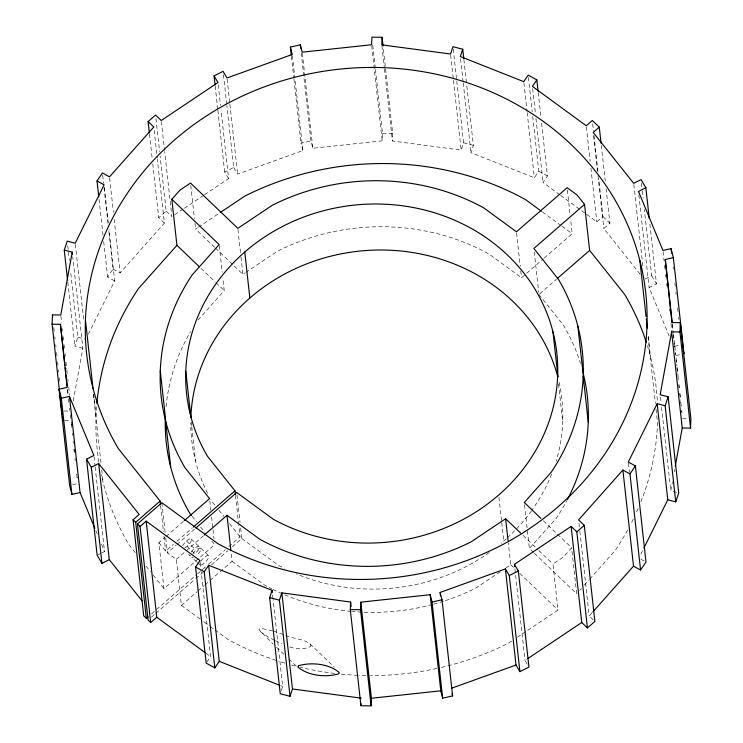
<?xml version="1.0" encoding="UTF-8"?>
<svg xmlns="http://www.w3.org/2000/svg" width="743" height="743" viewBox="0 0 743 743"><rect width="100%" height="100%" fill="white"/><g stroke="black" fill="none" stroke-linecap="round" stroke-linejoin="round"><path stroke-width="0.56" stroke-dasharray="3.71 2.79" d="M301.221 52.827L310.945 140.919L312.831 148.284L382.199 140.845L382.487 133.257L375.41 69.183M456.769 81.024L463.586 142.805L461.152 150.114L392.406 140.975L392.694 133.378L383.1 46.428M73.223 401.016L82.844 348.263L72.74 256.734M676.743 492.386L670.762 490.844L672.406 481.863M674.245 471.759L674.653 469.511M82.844 348.263L74.876 346.201L77.857 337.238L70.529 270.879M281.291 690.628L282.684 686.458L273.08 599.508M532.712 116.307L538.777 171.224L534.366 177.753L470.923 152.649L473.356 145.34L466.669 84.702M88.361 334.183L114.691 280.956L109.007 229.476M640.94 554.055L642.964 549.959M114.691 280.956L107.624 277.074L113.029 269.077L108.608 229.03M206.795 662.18L210.575 656.589L201.232 571.924M559.73 194.722L543.031 182.509L547.442 175.989L541.508 122.214M113.029 269.077L120.106 272.96L164.407 223.095L157.33 159.03M198.084 320.019L224.237 290.587L222.835 277.928M533.53 552.486L529.378 548.52L556.293 518.215A211.801 192.576 -6.3 0 0 567.011 500.383M543.384 520.778L571.608 547.786L563.426 556.999L552.941 564.021L558.021 610.031L526.806 630.937M579.763 590.341L581.305 588.614M584.379 585.15L588.985 579.958M589.756 579.094L615.12 550.554A281.207 255.685 -6.3 0 0 627.9 529.564M593.267 619.894L589.208 616.003L592.264 612.566M164.407 223.095L158.714 217.653L166.181 211.161L160.126 156.244M211.848 541.09L214.662 544.628L163.98 588.697L158.9 542.687L165.02 537.365M165.893 536.604L183.372 521.41M158.9 542.687L165.633 551.148L173.435 544.368M176.908 541.35L192.511 527.781M200.071 619.03L181.403 605.378L176.332 559.358L167.379 552.82L176.045 545.278M176.918 544.526L195.121 528.7M176.332 559.358L185.063 551.761M185.936 551L203.415 535.805M245.775 272.43L277.371 251.273A211.801 192.576 -6.3 0 1 488.82 253.892L521.521 277.798L525.886 274M526.759 273.238L543.365 258.805M544.238 258.044L572.203 233.729L570.55 218.776M586.626 214.393L596.833 221.86L602.926 216.566L598.756 178.803M151.535 613.848L196.672 574.599M197.536 573.847L205.347 567.048M208.82 564.03L225.315 549.69M228.779 546.672L240.063 536.864L238.8 525.357M151.544 617.024L155.018 614.006M155.881 613.244L194.935 579.28M195.808 578.528L202.746 572.491M211.43 564.949L227.925 550.609M232.262 546.829L241.809 538.526L240.537 527.028M640.048 274.083L603.808 228.528L609.901 223.234L606.112 188.908M181.403 605.378L197.136 591.697M198.009 590.936L204.13 585.623M205.003 584.862L209.368 581.063M210.241 580.302L232.085 561.309L231.073 552.105M539.817 293.717L556.423 279.284M174.754 214.671L183.41 208.876M184.366 208.235L203.601 195.363M204.557 194.722L228.593 178.626L221.015 109.983M214.681 247.345L195.585 229.076L197.48 227.804M198.427 227.172L219.241 213.232M215.507 248.134L242.905 274.353L244.819 273.071M500.178 571.804L476.244 587.834A211.801 192.576 -6.3 0 1 444.453 600.929M505.918 567.958L510.71 564.754L508.296 542.892M511.667 641.079L508.825 642.974A281.207 255.685 -6.3 0 1 441.277 667.446M517.342 637.271L525.858 631.569M527.261 664.27L525.022 660.481L526.945 659.19M228.593 178.626L224.674 171.995L233.692 167.454L226.866 105.673M98.067 554.78L100.825 553.396M101.745 552.931L104.503 551.538L95.15 466.873M645.23 278.978L651.667 275.737L644.339 209.377M669.192 336.031L649.113 287.569L656.468 283.854L649.772 223.225M233.692 167.454L237.611 174.076L302.875 150.569L294.915 78.489M302.875 150.569L300.999 143.213L310.945 140.919M72.675 484.677L77.755 483.507M674.57 346.34L679.65 345.17M675.861 355.6L680.932 354.43M382.487 133.257L392.694 133.378M64.093 411.028L69.303 411.093M682.576 418.68L687.786 418.736M64.78 420.352L71.031 420.427M463.586 142.805L473.356 145.34M77.857 337.238L84.832 339.049M272.505 630.835L262.632 628.643L259.734 628.717L258.852 629.683L273.22 644.07M273.535 631.104L284.718 634.94M285.702 635.311C293.466 639.166 302.977 638.46 310.035 643.921L334.239 667.084M289.807 646.986C296.234 649.243 304.063 649.484 310.333 646.661L310.89 645.379L310.035 643.921M280.529 685.603L282.684 686.458M275.467 640.698L281.931 643.698M274.548 640.271L268.158 636.937L260.041 631.457M538.777 171.224L547.442 175.989M640.94 559.256L644.97 561.476M560.659 195.4L585.707 213.715M542.334 211.885L561.002 225.538M561.931 226.225L572.203 233.729M241.809 538.526L278.309 565.219A186.233 169.33 -6.3 0 0 284.383 568.414M232.085 561.309L264.787 585.215A211.801 192.576 -6.3 0 0 271.817 588.911M203.805 621.761L209.405 625.847M210.343 626.535L214.077 629.265M215.006 629.943L228.073 639.5A281.207 255.685 -6.3 0 0 276.944 660.676M205.941 653.199L210.575 656.589M602.926 216.566L609.901 223.234M523.063 535.424L537.997 549.718M538.833 550.517L552.941 564.021M534.356 553.284L576.689 593.796L571.608 547.786M166.181 211.161L171.874 216.603L164.677 151.396M200.991 268.344L215.108 281.848M215.934 282.637L224.237 290.587M510.71 564.754L514.862 568.72M519.84 573.485L558.021 610.031M191.211 539.046L199.059 546.56M200.796 548.223L208.644 555.727M186.493 541.006L194.332 548.52M187.078 546.3L194.917 553.804A6.39 2.118 -46.3 0 0 198.827 546.402A6.39 2.118 -46.3 0 0 191.118 552.16M188.62 554.259L190.189 555.764A6.39 2.118 -46.3 0 1 189.957 555.216M196.635 561.94L191.935 557.436A6.39 2.118 -46.3 0 0 193.273 557.566M197.424 562.683L199.774 564.94M276.507 647.218L283.928 654.314M288.869 659.041L296.281 666.137M538.944 294.479L563.565 325.415A211.801 192.576 -6.3 0 1 580.45 363.392M214.699 504.98L212.591 502.324A186.233 169.33 -6.3 0 1 210.873 499.361M218.934 510.292L223.866 516.496M229.494 523.583L240.063 536.864M192.158 516.339L196.375 521.642M200.601 526.945L204.817 532.248M135.3 552.643L128.845 544.535A281.207 255.685 -6.3 0 1 101.271 474.638M146.055 566.166L150.355 571.571M153.225 575.175L163.98 588.697M651.667 275.737L656.468 283.854M95.773 530.465L97.519 534.681M101.447 544.164L104.503 551.538M673.084 266.904L673.334 269.198M674.858 282.925L675.229 286.361M675.861 292.073L676.121 294.367M677.635 308.094L678.015 311.531M678.647 317.252L678.898 319.536M672.452 324.71L673.334 332.715M673.455 333.858L675.731 354.448M672.099 323.716L672.852 330.579M673.362 335.158L673.734 338.594M674.245 343.164L674.746 347.743M675.257 352.321L675.508 354.606M676.139 360.327L676.39 362.612M677.022 368.333L677.523 372.912M678.034 377.49L678.285 379.775M678.916 385.496L679.167 387.79M679.799 393.502L680.179 396.938M680.811 402.66L681.192 406.087L680.746 401.471M663.072 251.617L664.084 260.765M664.586 265.344L664.966 268.771M665.598 274.492L665.849 276.786M666.61 283.65L666.861 285.934M669.387 308.819L669.638 311.103M671.031 323.688L671.783 330.551M641.432 183.066L642.193 189.929M642.323 191.072L643.076 197.935M638.878 194.898L649.113 287.569M660.406 397.022L661.038 402.743M661.539 407.322L670.762 490.844M633.825 184.478L643.048 268M648.212 336.059L650.487 356.649M648.082 337.22L655.41 403.57M656.041 409.291L657.555 423.027A281.207 255.685 -6.3 0 1 640.772 502.101M601.31 145.433L605.22 180.902M592.691 123.895L593.453 130.759M593.954 135.328L598.004 171.939M593.573 135.858L597.493 171.327M597.994 175.905L603.808 228.528M628.429 463.186L629.442 472.334M586.348 126.895L590.137 161.222M590.899 168.085L596.833 221.86M567.373 190.013L570.039 214.17M538.22 92.466L540.997 117.635M532.675 88.696L535.452 113.865M535.954 118.443L543.031 182.509M578.973 523.332L579.735 530.196M579.856 531.347L589.208 616.003M528.422 77.411L532.211 111.729M558.55 383.89L562.739 421.848M523.88 82.789L527.038 111.394M527.168 112.537L534.366 177.753M534.245 251.914L538.694 292.175M516.571 232.94L520.249 266.291M520.759 270.898L521.521 277.798M524.549 504.803L529.378 548.52M463.883 59.533L466.539 83.56M460.567 58.836L463.093 81.711M463.223 82.863L470.923 152.649M514.918 568.952L525.022 660.481M453.23 48.992L456.639 79.882M450.676 55.158L453.323 79.185M453.453 80.328L461.152 150.114M498.934 497.346L501.599 521.502M501.729 522.645L503.763 541.053M381.93 46.01L384.326 67.752M384.456 68.895L392.406 140.975M372.763 45.156L375.289 68.04M371.714 45.89L382.199 140.845M302.345 53.32L312.831 148.284M292.389 55.614L294.795 77.346M291.395 56.254L293.801 77.996M293.922 79.139L300.999 143.213M227.126 79.12L229.773 103.147M229.903 104.289L237.611 174.076M223.457 74.783L226.745 104.531M237.946 229.494L240.871 255.945M241.001 257.097L242.905 274.353M218.238 84.813L220.504 105.404M272.579 594.929L272.96 598.356M215.201 86.188L217.727 109.072M217.857 110.215L224.674 171.995M219.278 245.719L222.203 272.179M236.98 494.819L240.026 522.422M235.494 495.451L238.67 524.205M190.765 185.36L194.443 218.721M194.954 223.318L195.585 229.076M209.832 500.912L210.854 510.116M211.616 517.017L212.888 528.524M213.009 529.675L214.03 538.879M161.389 121.648L164.547 150.244M191.239 422.098L191.62 425.553M191.75 426.696L195.558 461.208M155.956 118.49L159.615 151.665M154.172 130.424L157.21 157.887M200.22 562.776L201.102 570.782M149.501 134.139L152.278 159.308M152.779 163.878L158.714 217.653M161.853 502.723L165.243 533.465M165.745 538.016L167.379 552.82M160.609 505.611L163.497 531.793M163.999 536.353L165.633 551.148M109.62 178.004L113.41 212.322M114.162 219.185L120.106 272.96M104.336 187.143L108.255 222.612M102.673 175.255L103.556 183.27M104.066 187.84L107.976 223.309M99.033 199.273L103.082 235.884M103.714 241.605L107.624 277.074M93.655 394.347L94.036 397.774M94.166 398.917L96.061 416.08M93.404 394.357L100.983 463M101.735 469.864L103.128 482.448M75.34 244.345L83.68 319.852M94.017 456.574L95.03 465.731M67.752 245.71L69.396 260.589M67.799 282.126L74.876 346.201M60.898 316.156L61.66 323.029M62.291 328.74L62.542 331.034M63.174 336.755L63.554 340.183M64.056 344.761L64.437 348.198M65.068 353.919L65.319 356.203M65.951 361.925L66.712 368.788M66.833 369.93L67.344 374.509M67.845 379.088L68.096 381.373M68.727 387.094L69.61 395.1M67.622 389.536L68.254 395.257M67.39 389.694L67.901 394.273M68.402 398.842L68.783 402.279M69.415 408L69.666 410.285M70.176 414.863L70.548 418.29M71.179 424.012L71.56 427.448M72.192 433.169L72.442 435.454M73.074 441.175L73.334 443.469M73.966 449.181L74.337 452.617M74.969 458.338L75.229 460.623M77.123 477.786L76.743 474.359L77.142 477.777M53.83 327.496L54.341 332.075M54.843 336.653L55.093 338.938M55.725 344.659L55.976 346.944M56.607 352.665L56.988 356.101M57.62 361.822L58 365.25M58.502 369.828L58.762 372.113M59.394 377.834L59.765 381.27M676.102 357.894L676.957 365.918M677.077 367.07L678.424 379.682M678.916 384.27L679.278 387.707M679.891 393.446L680.625 400.328M71.152 421.578L71.523 425.015M74.086 449.097L74.328 451.391M443.357 601.282A211.801 192.576 -6.3 0 1 433.401 604.235M432.296 604.533A211.801 192.576 -6.3 0 1 362.677 612.167M361.525 612.111A211.801 192.576 -6.3 0 1 352.331 611.498M351.188 611.396A211.801 192.576 -6.3 0 1 283.287 594.242M282.219 593.787A211.801 192.576 -6.3 0 1 272.839 589.422M166.042 406.681A211.801 192.576 -6.3 0 1 190.542 331.638M559.107 382.283A186.233 169.33 -6.3 0 1 556.126 461.292M551.678 474.08A186.233 169.33 -6.3 0 1 532.09 509.967M531.431 510.878A186.233 169.33 -6.3 0 1 507.163 538.016M506.317 538.786A186.233 169.33 -6.3 0 1 501.154 543.272M489.256 552.467A186.233 169.33 -6.3 0 1 295.965 573.754M207.631 493.287A186.233 169.33 -6.3 0 1 190.765 422.897M638.116 508.537A281.207 255.685 -6.3 0 1 635.757 513.859M633.268 519.143A281.207 255.685 -6.3 0 1 630.64 524.382M436.819 668.459A281.207 255.685 -6.3 0 1 370.571 675.554M366.002 675.517A281.207 255.685 -6.3 0 1 359.064 675.331M357.903 675.285A281.207 255.685 -6.3 0 1 340.461 674.04M334.656 673.399A281.207 255.685 -6.3 0 1 300.376 667.298M294.822 665.914A281.207 255.685 -6.3 0 1 291.46 665.022M284.745 663.109A281.207 255.685 -6.3 0 1 278.058 661.038M98.903 462.165A281.207 255.685 -6.3 0 1 96.581 406.904M647.367 345.588A281.207 255.685 -6.3 0 1 657.416 402.297M200.703 561.337A6.39 2.118 -46.3 0 1 208.495 555.615A6.39 2.118 -46.3 0 1 204.093 563.324A6.39 2.118 -46.3 0 1 200.025 562.525M182.592 545.845A6.39 2.118 -46.3 0 1 188.861 539.334A6.39 2.118 -46.3 0 1 190.97 541.461A6.39 2.118 -46.3 0 1 184.701 547.972M192.864 553.832A6.39 2.118 -46.3 0 1 200.564 548.065A6.39 2.118 -46.3 0 1 196.663 555.476M681.944 412.959L681.693 410.665L681.972 412.941"/><path stroke-width="1.11" d="M59.793 394.013L52.094 324.217L52.447 314.911L60.768 315.013L72.238 252.156L64.269 250.094L67.251 241.141L75.219 243.202L104.085 184.858L97.017 180.967L102.423 172.97L109.49 176.853L153.792 126.997L148.108 121.555L155.575 115.063L161.259 120.505L217.978 82.519L214.068 75.897L223.076 71.347L226.996 77.978L292.268 54.471L290.383 47.106L300.339 44.821L302.215 52.177L371.593 44.747L371.881 37.15L382.088 37.28L382.97 45.286M62.783 418.253L62.7 420.324L62.319 416.888M622.894 470.04L633.51 566.147L640.577 570.03L629.971 473.923L622.894 470.04L578.593 519.905L584.286 525.347L594.892 621.445L587.425 627.937L576.819 531.839L571.126 526.397L514.407 564.374L518.326 571.005L528.932 667.103L519.924 671.653L509.308 575.546L505.389 568.924L440.125 592.431L442.001 599.787L452.617 695.894L442.661 698.179L432.054 602.081L430.169 594.716L360.801 602.155L371.407 698.253L371.119 705.85L360.912 705.72L350.306 609.622L350.594 602.025L281.848 592.886L279.414 600.195L290.021 696.293L280.25 693.767L269.644 597.66L272.077 590.351L208.634 565.247L204.223 571.776L214.829 667.883L206.164 663.118L195.558 567.011L199.969 560.491L146.167 521.14L140.074 526.434L150.68 622.541L156.773 617.247L146.167 521.14M371.119 705.85L360.513 609.743L360.801 602.155M382.088 37.28L381.8 44.868L450.546 54.016L452.979 46.707L462.75 49.233L463.762 58.391M360.912 705.72L360.996 703.556M675.266 466.149L682.232 427.987L690.553 428.089L679.947 331.982L680.3 322.676L671.969 322.573L665.245 259.493L673.372 257.626L671.068 248.599L662.942 250.465L638.497 191.462L645.853 187.756L641.06 179.63L633.705 183.335L593.193 132.43L599.285 127.127L592.32 120.459L586.227 125.753L532.425 86.411L536.836 79.882L528.171 75.117L523.75 81.646L460.316 56.542L462.75 49.233M690.553 428.089L690.906 418.783L680.3 322.676M679.947 331.982L671.616 331.88L660.155 394.737L668.124 396.799L678.73 492.906L675.749 501.859L667.781 499.798L657.174 403.69L665.143 405.762L675.749 501.859M290.021 696.293L292.454 688.984L281.848 592.886M665.143 405.762L668.124 396.799M657.174 403.69L628.309 462.044L635.376 465.926L645.983 562.033L640.577 570.03M643.977 547.907L667.781 499.798M214.829 667.883L219.25 661.354L208.634 565.247M629.971 473.923L635.376 465.926M199.328 266.756L176.918 245.301L171.837 199.291L180.029 190.078L190.505 183.057L237.825 228.342L272.291 205.263A211.801 192.576 -6.3 0 1 483.739 207.873L516.441 231.788L567.123 187.719L577.06 194.991L584.546 204.39L589.626 250.41L624.761 294.562A281.207 255.685 -6.3 0 1 646.317 342.282M176.918 245.301L138.495 288.553A281.207 255.685 -6.3 0 0 96.878 403.449M593.025 611.712L633.51 566.147M148.061 616.866L146.325 618.371L143.715 615.873L133.099 519.766L139.192 514.472L98.689 463.558L91.333 467.263L101.94 563.37L109.295 559.665L98.689 463.558M146.325 618.371L135.718 522.264L160.107 501.061L118.239 448.438A281.207 255.685 -6.3 0 1 326.939 70.752A281.207 255.685 -6.3 0 1 641.005 371.314A281.207 255.685 -6.3 0 1 217.467 543.402L161.853 502.723L137.455 523.936L148.071 620.043L150.68 622.541M184.245 520.648L209.582 498.618L184.97 467.672A211.801 192.576 -6.3 0 1 192.233 274.873L219.157 244.577L171.837 199.291M193.375 527.028L234.983 490.844L207.511 456.313A186.233 169.33 -6.3 0 1 345.727 206.183A186.233 169.33 -6.3 0 1 553.721 405.241A186.233 169.33 -6.3 0 1 273.229 519.208L236.729 492.516L195.985 527.948M204.288 535.044L227.005 515.289L259.706 539.204A211.801 192.576 -6.3 0 0 471.164 541.814L505.63 518.735L520.574 533.037M584.546 204.39L533.864 248.468L558.485 279.405A211.801 192.576 -6.3 0 1 551.213 472.204L524.298 502.509L540.895 518.391M557.296 278.523L589.626 250.41M576.819 531.839L584.286 525.347M220.188 212.6L244.781 196.124A281.207 255.685 -6.3 0 1 525.533 199.598L541.396 211.207M527.901 658.549L581.741 622.495L571.126 526.397M101.94 563.37L97.147 555.244L86.532 459.146L93.887 455.431L69.443 396.428L61.325 398.294L71.932 494.401L80.058 492.535L94.9 528.357M509.308 575.546L518.326 571.005M451.818 688.139L516.004 665.022L505.389 568.924M71.932 494.401L69.628 485.374L59.022 389.267L67.139 387.4L60.424 324.32L52.094 324.217M432.054 602.081L442.001 599.787M371.407 698.253L440.785 690.823L442.661 698.179M350.306 609.622L360.513 609.743M292.454 688.984L361.2 698.132M269.644 597.66L279.414 600.195M219.25 661.354L279.461 685.176M195.558 567.011L204.223 571.776M156.773 617.247L205.012 652.521M581.741 622.495L587.425 627.937M133.099 519.766L135.718 522.264M137.455 523.936L140.074 526.434M191.453 515.456L190.05 513.692A211.801 192.576 -6.3 0 1 165.308 418.077M109.295 559.665L141.987 600.753M516.004 665.022L519.924 671.653M86.532 459.146L91.333 467.263M683.207 350.724L683.978 353.733L673.372 257.626M452.078 693.795L452.617 695.894M59.022 389.267L61.325 398.294M671.068 248.599L671.57 253.177M665.245 259.493L672.192 322.416M671.616 331.88L682.232 427.987M645.853 187.756L649.271 218.646M639.872 260.552L646.066 316.611M646.317 318.896L647.329 328.053M599.285 127.127L601.059 143.148M577.859 326.168L582.93 372.178M583.181 376.153L588.261 422.163M536.836 79.882L538.099 91.324M552.978 331.88L557.928 376.747M514.407 564.374L514.658 566.668M505.63 518.735L508.045 540.598M440.125 592.431L440.506 595.858M430.169 594.716L440.785 690.823M300.339 44.821L300.72 48.249M290.383 47.106L291.275 55.112M350.594 602.025L351.095 606.604M244.772 252.035L249.852 298.054M272.077 590.351L272.328 592.635M214.068 75.897L215.071 85.046M234.983 490.844L235.364 494.299M227.005 515.289L230.822 549.801M185.796 371.24L190.877 417.25A186.233 169.33 -6.3 0 1 358.256 251.236A186.233 169.33 -6.3 0 1 557.77 376.803M148.108 121.555L149.371 132.988M160.274 370.924L165.355 416.934M165.596 420.919L170.676 466.929M160.107 501.061L160.488 504.478M97.017 180.967L98.782 196.988M85.445 319.973L93.024 388.626M72.238 252.156L72.489 254.45M64.269 250.094L67.548 279.842M69.443 396.428L80.058 492.535M60.424 324.32L64.966 365.51M65.217 367.804L65.728 372.373M65.978 374.667L67.242 386.109M52.447 314.911L52.697 317.196M60.053 396.298L60.554 400.876M60.805 403.161L61.316 407.74M61.567 410.025L62.068 414.603M582.354 369.977A211.801 192.576 -6.3 0 1 567.55 499.361M298.445 665.765L297.897 667.038C308.271 675.879 325.778 677.644 338.715 673.817L339.272 672.545C328.889 663.703 311.382 661.939 298.445 665.765"/></g></svg>
